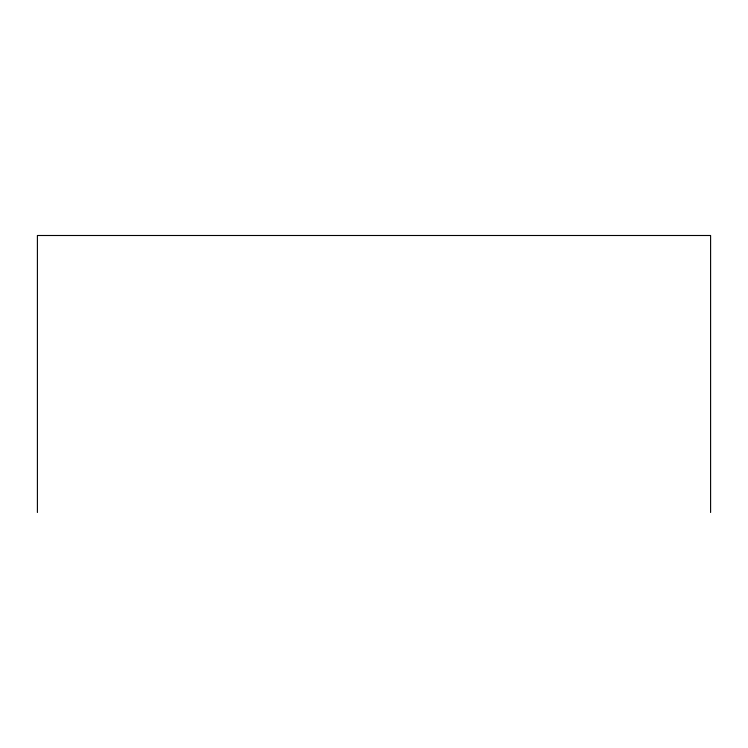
<?xml version="1.0" encoding="UTF-8"?>
<svg xmlns="http://www.w3.org/2000/svg" width="748" height="748" viewBox="0 0 748 748"><rect width="100%" height="100%" fill="white"/><g stroke="black" fill="none" stroke-linecap="round" stroke-linejoin="round"><path stroke-width="1.12" d="M710.6 512.502L710.6 235.498L37.4 235.498L37.4 512.502"/></g></svg>
